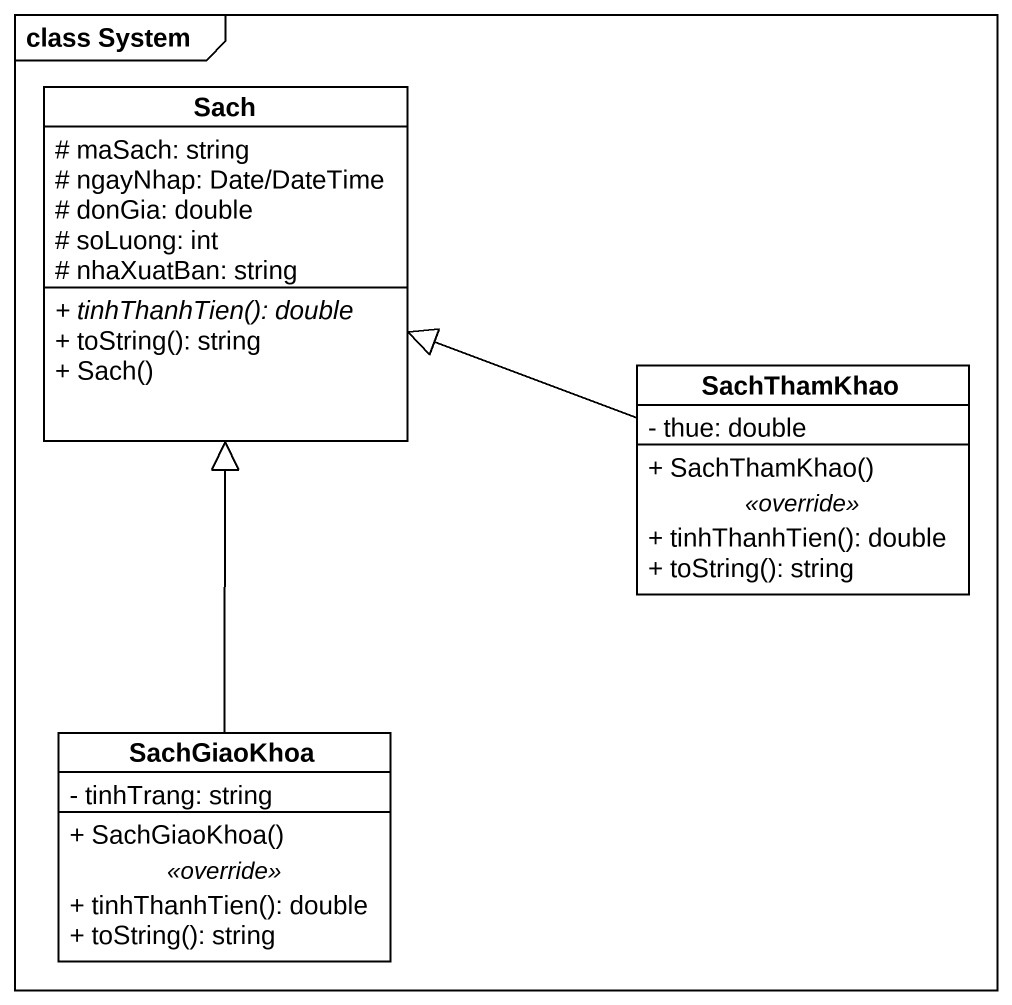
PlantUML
@startuml
mainframe class System
hide circle
hide empty members
skinparam classAttributeIconSize 0
class Sach {
  # maSach: string
  # ngayNhap: Date/DateTime
  # donGia: double
  # soLuong: int
  # nhaXuatBan: string
  {abstract} + tinhThanhTien(): double
  + toString(): string
  + Sach()
}
class SachThamKhao {
  - thue: double
  --
  + SachThamKhao()
  .. <<override>> ..
  + tinhThanhTien(): double
  + toString(): string
}
class SachGiaoKhoa {
  - tinhTrang: string
  --
  + SachGiaoKhoa()
  .. <<override>> ..
  + tinhThanhTien(): double
  + toString(): string
}
SachThamKhao -left-|> Sach
SachGiaoKhoa -up-|> Sach
@enduml
